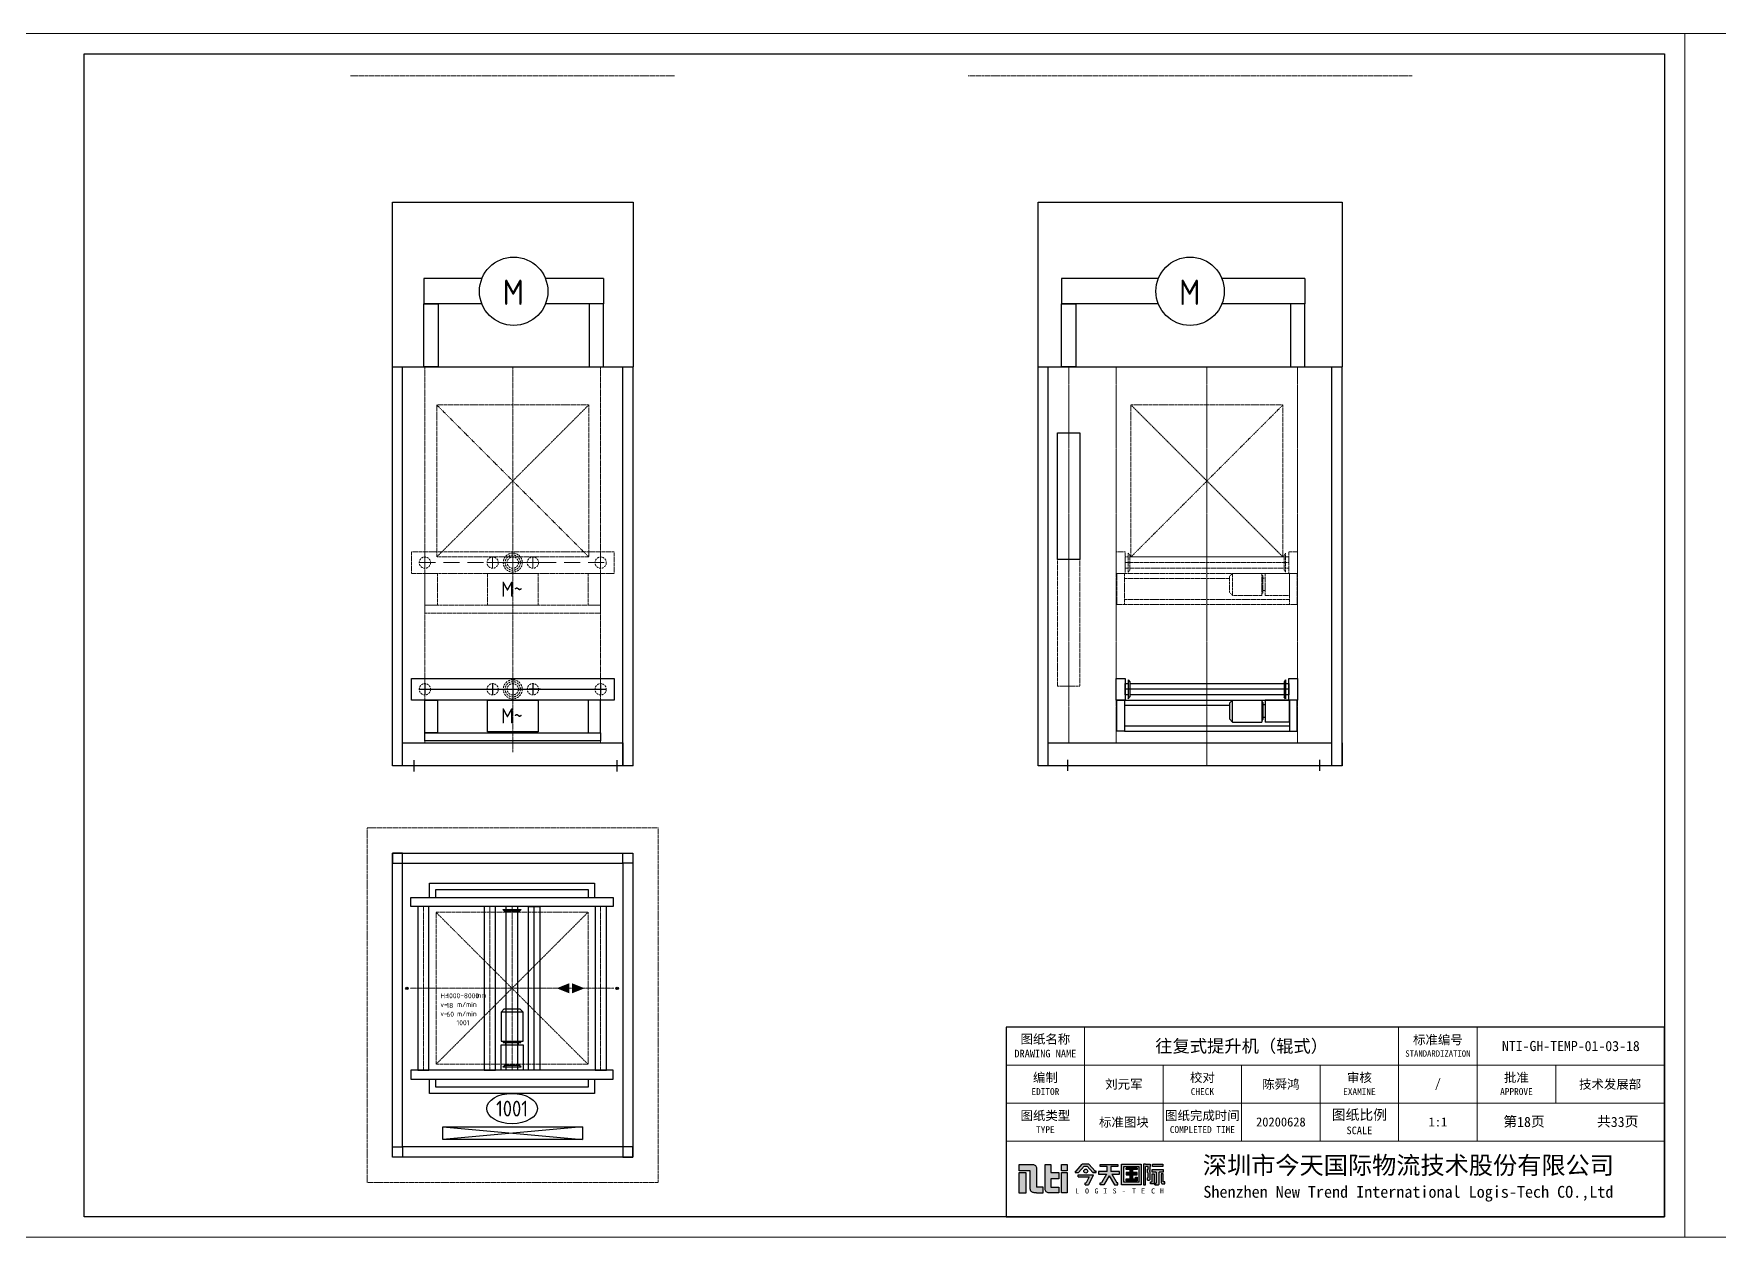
# Model space of a CAD drawing. Header units: millimetres. Extents: x 13310 to 204601, y -25828 to 2684.
# Drawn here: x 60521 to 73825, y -16324 to -6820 of the extents above; entities that cross this region are included whole.
import ezdxf
from ezdxf.enums import TextEntityAlignment as Align

# ---------------------------------------------------------------- set-up
doc = ezdxf.new("R2010")
doc.units = ezdxf.units.MM
for name, pattern in [('CENTER', [2, 1.25, -0.25, 0.25, -0.25]), ('CENTERX2', [20.32, 12.7, -2.54, 2.54, -2.54]), ('DASHED', [0.75, 0.5, -0.25]), ('DASHED2', [9.525, 6.35, -3.175])]:
    doc.linetypes.add(name, pattern=pattern)
for name, color, linetype, lineweight in [('NTI-中心线层', 1, 'CENTER', 5), ('NTI-标注层', 3, 'Continuous', 9), ('NTI-细实线', 7, 'Continuous', 9), ('NTI-虚线层', 5, 'DASHED2', 9)]:
    doc.layers.add(name, color=color, linetype=linetype, lineweight=lineweight)
for name, color, linetype in [('NTI-功率', 6, 'Continuous'), ('NTI-电气控制', 1, 'Continuous'), ('NTI-粗实线', 7, 'Continuous'), ('NTI-编号层', 6, 'Continuous')]:
    doc.layers.add(name, color=color, linetype=linetype)
doc.layers.add('NTI-输送设备', color=7, linetype='Continuous', plot=False)
doc.styles.get("Standard").update_dxf_attribs({"font": 'gbenor.shx'})
doc.styles.add('标题栏', font='')
doc.styles.get('标题栏').set_extended_font_data('SimSun')

# ---------------------------------------------------------------- blocks, each defined once
blk = doc.blocks.new('*U190')
blk.add_lwpolyline([(-1181, 2630), (-1004, 2630), (-1004, 1630), (-1181, 1630)], close=True)
at = {"layer": 'NTI-中心线层', "linetype": 'CENTERX2', "lineweight": 0}
for p, q in [((-1092, 3150), (-1092, 183)), ((-717, 3150), (-717, 183)), ((0, 3150), (0, 0)), ((716, 3150), (716, 183))]:
    blk.add_line(p, q, dxfattribs=at)
at = {"layer": 'NTI-虚线层'}
for p, q in [((-1886, 5450), (1620, 5450)), ((-717, 1520), (-717, 1690)), ((-717, 1690), (-646, 1690)), ((-646, 1690), (-646, 1520)), ((-646, 1561), (-646, 1650)), ((-646, 1650), (-621, 1650)), ((647, 1605), (-646, 1605)), ((-621, 1680), (-621, 1530)), ((-621, 1680), (-610, 1665)), ((-610, 1665), (-610, 1545)), ((-610, 1650), (610, 1650)), ((621, 1680), (610, 1665)), ((610, 1665), (610, 1545)), ((621, 1680), (621, 1530)), ((621, 1650), (646, 1650)), ((646, 1520), (646, 1690)), ((646, 1690), (716, 1690)), ((646, 1650), (646, 1561)), ((716, 1690), (716, 1520)), ((-646, 1520), (-717, 1520)), ((-712, 1520), (-652, 1520)), ((-712, 1275), (-712, 1520)), ((-652, 1520), (-652, 1275)), ((-652, 1520), (652, 1520)), ((-652, 1480), (177, 1480)), ((-621, 1561), (-646, 1561)), ((-621, 1530), (-610, 1545)), ((610, 1561), (-610, 1561)), ((202, 1520), (177, 1495)), ((177, 1495), (177, 1372)), ((202, 1346), (202, 1520)), ((202, 1520), (433, 1520)), ((433, 1520), (433, 1346)), ((439, 1504), (433, 1504)), ((442, 1500), (442, 1367)), ((460, 1481), (446, 1481)), ((460, 1520), (460, 1346)), ((652, 1520), (460, 1520)), ((621, 1530), (610, 1545)), ((646, 1561), (621, 1561)), ((716, 1520), (646, 1520)), ((652, 1346), (652, 1520)), ((712, 1520), (652, 1520)), ((652, 1520), (652, 1275)), ((712, 1275), (712, 1520)), ((177, 1372), (202, 1346)), ((202, 1346), (433, 1346)), ((433, 1363), (439, 1363)), ((446, 1385), (460, 1385)), ((652, 1346), (460, 1346)), ((-652, 1275), (-712, 1275)), ((-652, 1315), (652, 1315)), ((-652, 1275), (652, 1275)), ((652, 1275), (712, 1275))]:
    blk.add_line(p, q, dxfattribs=at)
at = {"layer": 'NTI-虚线层', "color": 3}
for p, q in [((-600, 2850), (600, 1650)), ((-600, 1650), (600, 2850))]:
    blk.add_line(p, q, dxfattribs=at)
blk.add_lwpolyline([(-600, 2850), (600, 2850), (600, 1650), (-600, 1650)], close=True, dxfattribs=at)
at = {"layer": 'NTI-虚线层'}
blk.add_lwpolyline([(-1181, 1630), (-1004, 1630), (-1004, 630), (-1181, 630)], close=True, dxfattribs=at)
for centre, start, end in [((439, 1500), 0, 90), ((446, 1485), 180, 270), ((439, 1367), 270, 0), ((446, 1382), 90, 180)]:
    blk.add_arc(centre, 3.6, start, end, dxfattribs=at)
at = {"layer": 'NTI-输送设备'}
for p, q in [((-1333, 3150), (-1333, 4450)), ((-1333, 4450), (1067, 4450)), ((1067, 4450), (1067, 3150)), ((-383, 3848), (-1149, 3848)), ((-1149, 3848), (-1149, 3648)), ((773, 3848), (117, 3848)), ((773, 3848), (773, 3648)), ((-383, 3648), (-1149, 3648)), ((773, 3648), (117, 3648)), ((-1333, 0), (-1333, 3150)), ((-1333, 3150), (-1253, 3150)), ((-1253, 0), (-1253, 3150)), ((-1253, 3150), (987, 3150)), ((987, 0), (987, 3150)), ((987, 3150), (1067, 3150)), ((1067, 0), (1067, 3150)), ((-717, 520), (-717, 690)), ((-717, 690), (-646, 690)), ((-646, 690), (-646, 520)), ((-621, 680), (-621, 530)), ((-621, 680), (-610, 665)), ((-610, 665), (-610, 545)), ((621, 680), (610, 665)), ((610, 665), (610, 545)), ((621, 680), (621, 530)), ((646, 520), (646, 690)), ((646, 690), (716, 690)), ((716, 690), (716, 520)), ((-646, 561), (-646, 650)), ((-646, 650), (-621, 650)), ((-621, 561), (-646, 561)), ((-621, 530), (-610, 545)), ((-610, 650), (610, 650)), ((610, 561), (-610, 561)), ((621, 530), (610, 545)), ((621, 650), (646, 650)), ((646, 561), (621, 561)), ((646, 650), (646, 561)), ((-646, 520), (-717, 520)), ((-712, 520), (-652, 520)), ((-712, 275), (-712, 520)), ((-652, 520), (-652, 275)), ((-652, 520), (652, 520)), ((-652, 480), (177, 480)), ((716, 520), (646, 520)), ((712, 520), (652, 520)), ((652, 520), (652, 275)), ((712, 275), (712, 520)), ((-652, 275), (-712, 275)), ((-652, 315), (652, 315)), ((-652, 275), (652, 275)), ((652, 275), (712, 275)), ((-1333, 0), (-1333, 183)), ((-1253, 183), (987, 183)), ((1067, 183), (1067, 0)), ((1067, 0), (-1333, 0))]:
    blk.add_line(p, q, dxfattribs=at)
at = {"layer": 'NTI-输送设备', "color": 1}
for p, q in [((647, 605), (-646, 605)), ((-1100, 48), (-1100, -40)), ((-1100, 48), (-1100, -40)), ((889, 48), (889, -40)), ((889, 48), (889, -40))]:
    blk.add_line(p, q, dxfattribs=at)
at = {"layer": 'NTI-输送设备', "color": 2}
for p, q in [((202, 520), (177, 495)), ((177, 495), (177, 372)), ((202, 346), (202, 520)), ((202, 520), (433, 520)), ((433, 520), (433, 346)), ((439, 504), (433, 504)), ((442, 500), (442, 367)), ((460, 481), (446, 481)), ((460, 520), (460, 346)), ((652, 520), (460, 520)), ((652, 346), (652, 520)), ((177, 372), (202, 346)), ((202, 346), (433, 346)), ((433, 363), (439, 363)), ((446, 385), (460, 385)), ((652, 346), (460, 346))]:
    blk.add_line(p, q, dxfattribs=at)
at = {"layer": 'NTI-输送设备'}
for points in [[(-1149, 3648), (-1036, 3648), (-1036, 3150), (-1149, 3150)], [(773, 3648), (660, 3648), (660, 3150), (773, 3150)]]:
    blk.add_lwpolyline(points, close=True, dxfattribs=at)
blk.add_circle((-133, 3748), 270, dxfattribs=at)
at = {"layer": 'NTI-输送设备', "color": 2}
for centre, start, end in [((439, 500), 0, 90), ((446, 485), 180, 270), ((439, 367), 270, 0), ((446, 382), 90, 180)]:
    blk.add_arc(centre, 3.6, start, end, dxfattribs=at)
at = {"layer": 'NTI-输送设备', "insert": (-215, 3840), "char_height": 200, "attachment_point": 1}
blk.add_mtext_dynamic_manual_height_columns('\\pxqc;M', width=158.1, gutter_width=12.5, heights=[0], dxfattribs=at)
blk = doc.blocks.new('图块标准图框标题栏')
h = blk.add_hatch(color=1)
h.dxf.hatch_style = 1
h.paths.add_polyline_path([(-126.08, 8.76), (-127.42, 8.76), (-127.42, 4.73), (-126.08, 4.73)])
h.paths.add_polyline_path([(-124, 9.62, 0.414214), (-124.75, 10.37), (-125.22, 10.37), (-127.41, 10.37), (-127.41, 9.11), (-125.22, 9.11), (-125.22, 5.54, 0.414214), (-124.47, 4.79), (-124, 4.79), (-122.69, 4.79), (-122.69, 5.9), (-124, 5.9)])
h.paths.add_polyline_path([(-121.17, 8.75), (-121.17, 10.37), (-122.3, 10.37), (-122.3, 5.5, 0.414214), (-121.55, 4.75), (-121.17, 4.75), (-119.6, 4.75), (-119.6, 5.89), (-121.17, 5.89), (-121.17, 7.51), (-119.6, 7.51), (-119.6, 8.75)])
h.paths.add_polyline_path([(-117.97, 8.75), (-119.09, 8.75), (-119.09, 4.75), (-117.97, 4.75)])
h.paths.add_polyline_path([(-117.97, 10.37), (-119.09, 10.37), (-119.09, 9.13), (-117.97, 9.13)])
h = blk.add_hatch(color=256)
h.dxf.hatch_style = 1
h.paths.add_polyline_path([(-113.64, 10.45), (-114.96, 10.45), (-116.14, 9.05), (-116.4, 9.05), (-116.4, 8.75), (-115.7, 8.75), (-114.6, 10.05), (-114, 10.05), (-112.9, 8.75), (-112.2, 8.75), (-112.2, 9.05), (-112.45, 9.05)])
h.paths.add_polyline_path([(-113.88, 9.05, 1), (-114.66, 9.05, 1)])
h.paths.add_polyline_path([(-112.8, 8.25), (-112.8, 8.35), (-115.8, 8.35), (-115.8, 7.95), (-113.6, 7.95), (-114.2, 6.75), (-114.4, 6.75), (-114.4, 6.35), (-113.75, 6.35)])
h.paths.add_polyline_path([(-107.63, 8.95), (-109.33, 8.95), (-109.33, 9.95), (-107.93, 9.95), (-107.93, 10.35), (-111.43, 10.35), (-111.43, 9.95), (-110.03, 9.95), (-110.03, 8.95), (-111.73, 8.95), (-111.73, 8.45), (-110.19, 8.45), (-111.19, 6.75), (-111.43, 6.75), (-111.43, 6.35), (-110.73, 6.35), (-109.68, 8.14), (-108.63, 6.35), (-107.93, 6.35), (-107.93, 6.75), (-108.16, 6.75), (-109.16, 8.45), (-107.63, 8.45)])
h.paths.add_polyline_path([(-103.33, 10.45), (-107.23, 10.45), (-107.23, 6.35), (-103.33, 6.35)])
h.paths.add_polyline_path([(-106.73, 9.95), (-103.83, 9.95), (-103.83, 6.85), (-106.73, 6.85)], flags=16)
h.paths.add_polyline_path([(-106.33, 8.75), (-105.53, 8.75), (-105.53, 9.35), (-106.33, 9.35), (-106.33, 9.65), (-104.13, 9.65), (-104.13, 9.35), (-105.03, 9.35), (-105.03, 8.75), (-104.13, 8.75), (-104.13, 8.35), (-105.03, 8.35), (-105.03, 7.55), (-104.43, 7.55), (-104.43, 7.85), (-104.13, 7.85), (-104.13, 7.55), (-104.13, 7.15), (-106.33, 7.15), (-106.33, 7.55), (-105.53, 7.55), (-105.53, 8.35), (-106.33, 8.35)], flags=0)
h.paths.add_polyline_path([(-101.57, 8.95), (-101.67, 9.05), (-101.67, 9.15), (-101.57, 9.25), (-101.57, 9.95), (-101.57, 10.45), (-102.47, 10.45), (-102.87, 10.45), (-102.87, 6.35), (-102.47, 6.35), (-102.47, 9.95), (-101.97, 9.95), (-101.97, 9.45), (-102.07, 9.45), (-102.07, 8.75), (-101.97, 8.65), (-101.97, 7.85), (-102.07, 7.75), (-102.07, 7.25), (-101.97, 7.25), (-101.82, 7.25, 0.414214), (-101.57, 7.5)])
h.paths.add_polyline_path([(-98.97, 9.35), (-101.17, 9.35), (-101.17, 8.85), (-100.37, 8.85), (-100.37, 6.65), (-100.67, 6.65), (-100.67, 6.35), (-100.37, 6.35), (-100.07, 6.35), (-100.02, 6.35, 0.414214), (-99.77, 6.6), (-99.77, 8.85), (-98.97, 8.85)])
h.paths.add_polyline_path([(-99.07, 10.45), (-101.07, 10.45), (-101.07, 9.95), (-99.07, 9.95)])
h.paths.add_polyline_path([(-100.77, 8.55), (-101.17, 8.55), (-101.17, 6.95), (-101.47, 6.95), (-101.47, 6.55), (-101.17, 6.55), (-101.02, 6.55, 0.414214), (-100.77, 6.8)])
h.paths.add_polyline_path([(-98.97, 8.55), (-99.37, 8.55), (-99.37, 6.8, 0.414214), (-99.12, 6.55), (-98.97, 6.55), (-98.67, 6.55), (-98.67, 6.95), (-98.97, 6.95)])
h = blk.add_hatch(color=256)
h.dxf.hatch_style = 1
h.paths.add_polyline_path([(-105.03, 8.75), (-105.03, 9.35), (-104.13, 9.35), (-104.13, 9.65), (-106.33, 9.65), (-106.33, 9.35), (-105.53, 9.35), (-105.53, 8.75), (-106.33, 8.75), (-106.33, 8.35), (-105.53, 8.35), (-105.53, 7.55), (-106.33, 7.55), (-106.33, 7.15), (-104.13, 7.15), (-104.13, 7.55), (-104.13, 7.85), (-104.43, 7.85), (-104.43, 7.55), (-105.03, 7.55), (-105.03, 8.35), (-104.13, 8.35), (-104.13, 8.75)])
for p, q in [((-116.14, 9.05), (-114.96, 10.45)), ((-115.7, 8.75), (-114.6, 10.05)), ((-113.64, 10.45), (-114.96, 10.45)), ((-114.6, 10.05), (-114, 10.05)), ((-114.6, 10.05), (-114, 10.05)), ((-114, 10.05), (-112.9, 8.75)), ((-112.9, 8.75), (-114, 10.05)), ((-112.45, 9.05), (-113.64, 10.45)), ((-116.4, 9.05), (-116.4, 8.75)), ((-116.4, 9.05), (-116.14, 9.05)), ((-116.4, 8.75), (-115.7, 8.75)), ((-115.8, 7.95), (-113.6, 7.95)), ((-114.4, 6.35), (-114.4, 6.75)), ((-114.4, 6.75), (-114.2, 6.75)), ((-113.6, 7.95), (-114.2, 6.75)), ((-112.8, 8.25), (-113.75, 6.35)), ((-112.9, 8.75), (-112.2, 8.75)), ((-112.2, 8.75), (-112.9, 8.75)), ((-112.2, 9.05), (-112.45, 9.05)), ((-112.2, 8.75), (-112.2, 9.05)), ((-111.43, 6.75), (-111.19, 6.75)), ((-111.43, 6.35), (-111.43, 6.75)), ((-110.19, 8.45), (-111.19, 6.75)), ((-109.68, 8.14), (-110.73, 6.35)), ((-109.68, 8.14), (-108.63, 6.35)), ((-109.16, 8.45), (-108.16, 6.75)), ((-107.93, 6.75), (-108.16, 6.75)), ((-107.93, 6.35), (-107.93, 6.75)), ((-102.07, 7.25), (-101.97, 7.25)), ((-101.57, 9.25), (-101.67, 9.15)), ((-101.67, 9.15), (-101.67, 9.05)), ((-101.57, 8.95), (-101.67, 9.05)), ((-110.73, 6.35), (-111.43, 6.35)), ((-108.63, 6.35), (-107.93, 6.35))]:
    blk.add_line(p, q)
at = {"color": 7, "linetype": 'Continuous'}
for p, q in [((-115.8, 7.95), (-115.8, 8.35)), ((-115.8, 8.35), (-112.8, 8.35)), ((-112.8, 8.35), (-112.8, 8.25)), ((-99.77, 6.6), (-99.77, 8.65))]:
    blk.add_line(p, q, dxfattribs=at)
at = {"color": 1}
for points in [[(-125.22, 9.11), (-127.41, 9.11), (-127.41, 10.37), (-125.22, 10.37)], [(-121.17, 8.75), (-119.6, 8.75), (-119.6, 7.51), (-121.17, 7.51)], [(-121.17, 7.51), (-121.17, 5.89)], [(-124, 4.79), (-122.69, 4.79), (-122.69, 5.9), (-124, 5.9)], [(-121.17, 5.89), (-119.6, 5.89), (-119.6, 4.75), (-121.17, 4.75)]]:
    blk.add_lwpolyline(points, dxfattribs=at)
for points in [[(-125.22, 10.37), (-124.75, 10.37, -0.414214), (-124, 9.62), (-124, 5.9)], [(-121.17, 4.75), (-121.55, 4.75, -0.414214), (-122.3, 5.5), (-122.3, 10.37), (-121.17, 10.37), (-121.17, 8.75)], [(-124, 4.79), (-124.47, 4.79, -0.414214), (-125.22, 5.54), (-125.22, 9.11)]]:
    blk.add_lwpolyline(points, format="xyb", dxfattribs=at)
for points in [[(-119.09, 10.37), (-117.97, 10.37), (-117.97, 9.13), (-119.09, 9.13)], [(-127.42, 8.76), (-126.08, 8.76), (-126.08, 4.73), (-127.42, 4.73)], [(-119.09, 8.75), (-117.97, 8.75), (-117.97, 4.75), (-119.09, 4.75)]]:
    blk.add_lwpolyline(points, close=True, dxfattribs=at)
for points in [[(-110.03, 9.95), (-111.43, 9.95), (-111.43, 10.35), (-107.93, 10.35), (-107.93, 9.95), (-109.33, 9.95)], [(-102.47, 10.45), (-102.87, 10.45), (-102.87, 6.35), (-102.47, 6.35), (-102.47, 9.95)], [(-102.47, 10.45), (-101.57, 10.45), (-101.57, 9.95)], [(-110.03, 8.95), (-111.73, 8.95), (-111.73, 8.45), (-110.19, 8.45)], [(-110.03, 8.95), (-110.03, 9.95)], [(-109.33, 9.95), (-109.33, 8.95)], [(-109.16, 8.45), (-107.63, 8.45), (-107.63, 8.95), (-109.33, 8.95)], [(-105.53, 9.35), (-106.33, 9.35), (-106.33, 9.65), (-104.13, 9.65), (-104.13, 9.35), (-105.03, 9.35)], [(-105.53, 8.75), (-106.33, 8.75), (-106.33, 8.35), (-105.53, 8.35)], [(-104.13, 7.55), (-104.13, 7.15), (-106.33, 7.15), (-106.33, 7.55), (-105.53, 7.55)], [(-105.53, 8.75), (-105.53, 9.35)], [(-105.53, 7.55), (-105.53, 8.35)], [(-105.03, 9.35), (-105.03, 8.75)], [(-105.03, 8.35), (-104.13, 8.35), (-104.13, 8.75), (-105.03, 8.75)], [(-105.03, 8.35), (-105.03, 7.55)], [(-105.03, 7.55), (-104.43, 7.55)], [(-104.43, 7.55), (-104.43, 7.85), (-104.13, 7.85), (-104.13, 7.55)], [(-101.97, 9.95), (-102.47, 9.95)], [(-101.57, 9.25), (-101.57, 9.95)], [(-101.17, 6.55), (-101.47, 6.55), (-101.47, 6.95), (-101.17, 6.95)], [(-100.37, 8.85), (-101.17, 8.85), (-101.17, 9.35), (-98.97, 9.35), (-98.97, 8.85), (-99.77, 8.85)], [(-100.37, 6.35), (-100.67, 6.35), (-100.67, 6.65), (-100.37, 6.65)], [(-100.37, 8.85), (-100.37, 6.65)], [(-98.97, 6.55), (-98.67, 6.55), (-98.67, 6.95), (-98.97, 6.95)]]:
    blk.add_lwpolyline(points)
for points in [[(-107.23, 10.45), (-103.33, 10.45), (-103.33, 6.35), (-107.23, 6.35)], [(-101.07, 10.45), (-99.07, 10.45), (-99.07, 9.95), (-101.07, 9.95)], [(-106.73, 9.95), (-103.83, 9.95), (-103.83, 6.85), (-106.73, 6.85)]]:
    blk.add_lwpolyline(points, close=True)
at = {"color": 7, "linetype": 'Continuous'}
for points in [[(-104.13, 9.55), (-104.13, 9.65), (-106.33, 9.65)], [(-102.07, 7.25), (-102.07, 7.75), (-101.97, 7.85), (-101.97, 8.65), (-102.07, 8.75), (-102.07, 9.45), (-101.97, 9.45), (-101.97, 9.95)], [(-114.4, 6.35), (-113.75, 6.35)], [(-100.67, 6.35), (-100.67, 6.55)], [(-100.67, 6.35), (-100.07, 6.35)], [(-100.02, 6.35), (-100.07, 6.35)]]:
    blk.add_lwpolyline(points, dxfattribs=at)
for points in [[(-101.97, 7.25), (-101.82, 7.25, 0.414214), (-101.57, 7.5), (-101.57, 8.95)], [(-101.17, 6.95), (-101.17, 8.55), (-100.77, 8.55), (-100.77, 6.8, -0.414214), (-101.02, 6.55), (-101.17, 6.55)], [(-100.37, 6.35), (-100.02, 6.35, 0.414214), (-99.77, 6.6), (-99.77, 8.85)], [(-98.97, 6.95), (-98.97, 8.55), (-99.37, 8.55), (-99.37, 6.8, 0.414214), (-99.12, 6.55), (-98.97, 6.55)]]:
    blk.add_lwpolyline(points, format="xyb")
blk.add_circle((-114.27, 9.05), 0.388, dxfattribs=at)
at = {"layer": 'NTI-粗实线'}
blk.add_lwpolyline([(-130, 0), (0, 0), (0, 37.5), (-130, 37.5)], close=True, dxfattribs=at)
at = {"layer": 'NTI-细实线'}
for p, q in [((-114.5, 37.5), (-114.5, 15)), ((-52.5, 22.5), (-52.5, 37.5)), ((-37, 22.5), (-37, 37.5)), ((0, 30), (-130, 30)), ((-99, 30), (-99, 15)), ((-83.5, 30), (-83.5, 15)), ((-68, 30), (-68, 15)), ((-21.5, 30), (-21.5, 22.5)), ((0, 22.5), (-130, 22.5)), ((-52.5, 22.5), (-52.5, 15)), ((-37, 22.5), (-37, 15)), ((0, 15), (-130, 15))]:
    blk.add_line(p, q, dxfattribs=at)
at = {"style": '标题栏'}
blk.add_attdef('图纸名称', text='', height=2.5, dxfattribs=at).set_placement((-83.5, 33.75), align=Align.MIDDLE_CENTER)
for tag, height, p in [('标准编号', 2, (-18.5, 33.75)), ('编制人员', 1.8, (-106.75, 26.25)), ('校对人员', 1.8, (-75.75, 26.25)), ('审核人员', 1.8, (-44.75, 26.25)), ('批准', 1.8, (-10.75, 26.25)), ('图纸类型', 1.8, (-106.75, 18.75)), ('图纸完成时间', 1.8, (-75.75, 18.75)), ('图纸比例', 1.8, (-44.75, 18.75)), ('N', 2, (-27.75, 18.75)), ('N', 2, (-9.25, 18.75))]:
    blk.add_attdef(tag, text='', height=height, dxfattribs=at).set_placement(p, align=Align.MIDDLE)
at = {"layer": 'NTI-细实线', "color": 7, "style": '标题栏'}
for s, p in [('L', (-116.36, 4.64)), ('O', (-114.42, 4.64)), ('G', (-112.54, 4.64)), ('I', (-110.82, 4.64)), ('S', (-108.97, 4.64)), ('-', (-107.13, 4.64)), ('T', (-105.13, 4.64)), ('E', (-103.36, 4.64)), ('C', (-101.38, 4.64)), ('H', (-99.62, 4.64))]:
    blk.add_text(s, height=1, dxfattribs=at).set_placement(p)
at = {"layer": 'NTI-细实线', "attachment_point": 5, "style": '标题栏'}
for s, insert, char_height, width in [('图纸名称\\P{\\H0.83333x;DRAWING NAME}', (-122.25, 33.75), 1.8, 15.1979), ('标准编号\\P{\\H0.7x;STANDARDIZATION}', (-44.75, 33.75), 1.8, 15.1979), ('编制\\P{\\H0.75x;EDITOR}', (-122.25, 26.25), 1.8, 14.4665), ('校对\\P{\\H0.75x;CHECK}', (-91.25, 26.25), 1.8, 14.4665), ('审核\\P{\\H0.75x;EXAMINE}', (-60.25, 26.25), 1.8, 14.4665), ('批准\\P{\\H0.75x;APPROVE}', (-29.25, 26.25), 1.8, 14.4665), ('图纸类型\\P{\\H0.75x;TYPE}', (-122.25, 18.75), 1.8, 14.4665), ('图纸完成时间\\P{\\H0.75x;COMPLETED TIME}', (-91.25, 18.75), 1.8, 17.2878), ('图纸比例\\P{\\H0.75x;SCALE}', (-60.25, 18.75), 2, 14.4665), ('第  页', (-27.75, 18.75), 2, 24.25), ('共  页', (-9.25, 18.75), 2, 24.25), ('深圳市今天国际物流技术股份有限公司\\P{\\H0.66667x;Shenzhen New Trend International Logis-Tech CO.,Ltd}', (-50.58, 7.5), 3.5, 116.0664)]:
    blk.add_mtext(s, dxfattribs=dict(at, insert=insert, char_height=char_height, width=width))
blk = doc.blocks.new('NTI-物流方向示意')
at = {"layer": 'NTI-标注层'}
blk.add_lwpolyline([(0, 0, 0, 80, 0), (-100, 0, 50, 50, 0)], format="xyseb", dxfattribs=at)
blk = doc.blocks.new('电机')
at = {"layer": 'NTI-输送设备', "color": 2}
blk.add_lwpolyline([(87, -200.5), (87, 0), (-87, 0), (-87, -200.5)], close=True, dxfattribs=at)
blk.add_lwpolyline([(-87, -459.1), (-61.8, -484.3), (61.8, -484.3), (87, -459.1), (-87, -459.1), (-87, -228.34), (87, -228.34), (87, -459.1)], dxfattribs=at)
for points in [[(-70.2, -228.34), (-70.2, -222.34, -0.41421356), (-66.6, -218.74), (66.6, -218.74, -0.41421356), (70.2, -222.34), (70.2, -228.34)], [(-48, -200.74), (-48, -215.14, -0.41421356), (-51.6, -218.74)], [(51.6, -218.74, -0.41421356), (48, -215.14), (48, -200.74)]]:
    blk.add_lwpolyline(points, format="xyb", dxfattribs=at)
blk = doc.blocks.new('*U371')
for p, q in [((-72, 621), (-59, 610)), ((72, 621), (59, 610)), ((-72, -621), (-59, -610)), ((72, -621), (59, -610))]:
    blk.add_line(p, q)
for points in [[(-72, 621), (72, 621)], [(59, 610), (-59, 610)], [(-72, -621), (72, -621)], [(59, -610), (-59, -610)]]:
    blk.add_lwpolyline(points)
at = {"layer": 'NTI-中心线层', "color": 1}
for p, q in [((-700, -647), (-700, 646)), ((-175, -647), (-175, 646)), ((0, -647), (0, 646)), ((700, -647), (700, 646)), ((-805, 0), (805, 0))]:
    blk.add_line(p, q, dxfattribs=at)
at = {"layer": 'NTI-编号层'}
blk.add_ellipse((0, -950), major_axis=(200, 0), ratio=0.6, dxfattribs=at)
at = {"layer": 'NTI-虚线层', "color": 3}
for p, q in [((-600, 600), (600, -600)), ((600, 600), (-600, -600))]:
    blk.add_line(p, q, dxfattribs=at)
at = {"layer": 'NTI-虚线层'}
blk.add_lwpolyline([(-1145, 1267), (1155, 1267), (1155, -1533), (-1145, -1533)], close=True, dxfattribs=at)
at = {"layer": 'NTI-虚线层', "color": 3}
blk.add_lwpolyline([(-600, 600), (600, 600), (600, -600), (-600, -600)], close=True, dxfattribs=at)
at = {"layer": 'NTI-输送设备'}
for p, q in [((-800, 646), (-800, 716)), ((-800, 716), (800, 716)), ((800, 716), (800, 646)), ((800, 646), (-800, 646)), ((800, -647), (-800, -647)), ((-800, -647), (-800, -717)), ((800, -717), (800, -647)), ((-800, -717), (800, -717)), ((-547, -1093, 63012), (556, -1193, 63012)), ((556, -1093, 63012), (-547, -1193, 63012))]:
    blk.add_line(p, q, dxfattribs=at)
at = {"layer": 'NTI-输送设备', "color": 1}
blk.add_line((175, -647), (175, 646), dxfattribs=at)
at = {"layer": 'NTI-输送设备', "color": 5}
for p, q in [((-837, 7), (-823, -7)), ((-837, -7), (-823, 7)), ((823, -7), (837, 7)), ((823, 7), (837, -7))]:
    blk.add_line(p, q, dxfattribs=at)
at = {"layer": 'NTI-输送设备'}
for points in [[(-945, 1067), (955, 1067), (955, -1333), (-945, -1333)], [(-865, 1067), (-945, 1067), (-945, 987), (-865, 987)], [(875, 1067), (955, 1067), (955, 987), (875, 987)], [(-865, 987), (875, 987), (875, -1253), (-865, -1253)], [(-745, 646), (-745, -647), (-656, -647), (-656, 646)], [(-219, 646), (-219, -647), (-130, -647), (-130, 646)], [(219, 646), (219, -647), (130, -647), (130, 646)], [(656, 646), (656, -647), (745, -647), (745, 646)], [(-865, -1333), (-945, -1333), (-945, -1253), (-865, -1253)], [(875, -1333), (955, -1333), (955, -1253), (875, -1253)]]:
    blk.add_lwpolyline(points, close=True, dxfattribs=at)
for points in [[(-653, 716), (-653, 830), (652, 830), (652, 716)], [(-603, 716), (-603, 780), (602, 780), (602, 716)], [(-45, -647), (-45, 646)], [(44, 646), (44, -647)], [(652, -717), (652, -830), (-653, -830), (-653, -717)], [(602, -717), (602, -780), (-603, -780), (-603, -717)]]:
    blk.add_lwpolyline(points, dxfattribs=at)
at = {"layer": 'NTI-输送设备', "elevation": 63012}
blk.add_lwpolyline([(-547, -1093), (556, -1093), (556, -1193), (-547, -1193)], close=True, dxfattribs=at)
at = {"layer": 'NTI-输送设备', "color": 5}
for centre in [(-830, 0), (830, 0)]:
    blk.add_circle(centre, 10, dxfattribs=at)
at = {"xscale": -1}
blk.add_blockref('NTI-物流方向示意', (353, 0), dxfattribs=at)
blk.add_blockref('NTI-物流方向示意', (573, 0))
at = {"layer": 'NTI-输送设备', "xscale": -1, "rotation": 180}
blk.add_blockref('电机', (0, -647), dxfattribs=at)
at = {"layer": 'NTI-功率'}
blk.add_attdef('005电机功率(KW)', (-438, -292), '', height=40, dxfattribs=at)
at = {"layer": 'NTI-标注层', "char_height": 40, "attachment_point": 1}
for s, width, insert in [('v=', 157.01, (-566, -109)), ('H=', 157.01, (-566, -40)), ('m/min', 108.55, (-434, -108)), ('mm', 157.01, (-282, -36)), ('v=', 157.01, (-566, -179)), ('m/min', 108.55, (-434, -181))]:
    blk.add_mtext_dynamic_manual_height_columns(s, width=width, gutter_width=200, heights=[0], dxfattribs=dict(at, insert=insert))
at = {"layer": 'NTI-标注层'}
for tag, p in [('003输送高度(mm)', (-518, -79)), ('004输送速度(m/min)', (-518, -156)), ('升降速度(m/min)', (-518, -225))]:
    blk.add_attdef(tag, p, '', height=40, dxfattribs=at)
for tag, p, flags in [('011备注', (-438, -433), 1), ('005额定载荷(kg)', (-443, -525), 1), ('012设计单位', (-441, -493), 3)]:
    blk.add_attdef(tag, p, '', height=40, dxfattribs=dict(at, flags=flags))
at = {"layer": 'NTI-电气控制', "flags": 3}
blk.add_attdef('007控制方式', (-565, -291), '', height=50, dxfattribs=at)
at = {"layer": 'NTI-编号层'}
blk.add_attdef('000设备编号', text='', height=125, dxfattribs=at).set_placement((0, -950), align=Align.MIDDLE)
blk = doc.blocks.new('*U292')
at = {"layer": 'NTI-中心线层'}
for p, q in [((-694, 3150), (-694, 183)), ((694, 3150), (694, 183))]:
    blk.add_line(p, q, dxfattribs=at)
at = {"layer": 'NTI-中心线层', "color": 1}
blk.add_line((0, 3150), (0, 109), dxfattribs=at)
at = {"layer": 'NTI-虚线层'}
blk.add_line((-1281, 5450), (1281, 5450), dxfattribs=at)
at = {"layer": 'NTI-虚线层', "color": 3}
for p, q in [((-600, 2850), (600, 1650)), ((600, 2850), (-600, 1650))]:
    blk.add_line(p, q, dxfattribs=at)
at = {"layer": 'NTI-虚线层', "linetype": 'DASHED', "lineweight": 9, "ltscale": 30}
blk.add_line((-738, 1605), (-738, 1607), dxfattribs=at)
at = {"layer": 'NTI-虚线层', "color": 1, "ltscale": 20}
for p, q in [((-738, 1605), (738, 1605)), ((-694, 1650), (-694, 1561)), ((-203, 1605), (-114, 1605)), ((-159, 1650), (-159, 1561)), ((-75, 1605), (75, 1605)), ((0, 1680), (0, 1530)), ((219, 1605), (130, 1605)), ((159, 1650), (159, 1561)), ((694, 1650), (694, 1561))]:
    blk.add_line(p, q, dxfattribs=at)
at = {"layer": 'NTI-虚线层', "color": 3}
blk.add_lwpolyline([(-600, 2850), (600, 2850), (600, 1650), (-600, 1650)], close=True, dxfattribs=at)
at = {"layer": 'NTI-虚线层'}
for points in [[(-800, 1690), (800, 1690), (800, 1520), (-800, 1520)], [(-694, 1520), (-594, 1520), (-594, 1270), (-694, 1270)], [(-200, 1520), (200, 1520), (200, 1270), (-200, 1270)], [(694, 1520), (594, 1520), (594, 1270), (694, 1270)], [(-694, 1270), (694, 1270), (694, 1207), (-694, 1207)]]:
    blk.add_lwpolyline(points, close=True, dxfattribs=at)
at = {"layer": 'NTI-虚线层', "linetype": 'DASHED', "lineweight": 9, "ltscale": 30}
for centre, radius in [((-694, 1605), 44.5), ((-159, 1605), 44.5), ((0, 1605), 75), ((0, 1605), 60), ((0, 1605), 44.5), ((159, 1605), 44.5), ((694, 1605), 44.5)]:
    blk.add_circle(centre, radius, dxfattribs=at)
at = {"layer": 'NTI-输送设备'}
for p, q in [((-950, 3150), (-950, 4450)), ((-950, 4450), (950, 4450)), ((950, 4450), (950, 3150)), ((-243, 3848), (-703, 3848)), ((-703, 3848), (-703, 3648)), ((717, 3848), (257, 3848)), ((717, 3848), (717, 3648)), ((-243, 3648), (-703, 3648)), ((717, 3648), (257, 3648)), ((-950, 0), (-950, 3150)), ((-950, 3150), (-870, 3150)), ((-870, 0), (-870, 3150)), ((-870, 3150), (870, 3150)), ((870, 0), (870, 3150)), ((870, 3150), (950, 3150)), ((950, 0), (950, 3150)), ((-870, 0), (-870, 183)), ((-870, 183), (870, 183)), ((870, 183), (870, 0)), ((950, 0), (-950, 0))]:
    blk.add_line(p, q, dxfattribs=at)
at = {"layer": 'NTI-输送设备', "color": 1, "ltscale": 20}
for p, q in [((0, 680), (0, 530)), ((-738, 605), (738, 605)), ((-694, 650), (-694, 561)), ((-203, 605), (-114, 605)), ((-159, 650), (-159, 561)), ((-75, 605), (75, 605)), ((219, 605), (130, 605)), ((159, 650), (159, 561)), ((694, 650), (694, 561))]:
    blk.add_line(p, q, dxfattribs=at)
at = {"layer": 'NTI-输送设备', "linetype": 'DASHED', "lineweight": 9, "ltscale": 30}
blk.add_line((-738, 605), (-738, 607), dxfattribs=at)
at = {"layer": 'NTI-输送设备', "color": 1}
for p, q in [((-781, 44), (-781, -44)), ((-781, 44), (-781, -44)), ((822, 44), (822, -44)), ((822, 44), (822, -44))]:
    blk.add_line(p, q, dxfattribs=at)
at = {"layer": 'NTI-输送设备'}
for points in [[(-703, 3648), (-590, 3648), (-590, 3150), (-703, 3150)], [(717, 3648), (604, 3648), (604, 3150), (717, 3150)], [(-800, 690), (800, 690), (800, 520), (-800, 520)], [(-694, 520), (-594, 520), (-594, 261), (-694, 261)], [(-200, 520), (200, 520), (200, 270), (-200, 270)], [(694, 520), (594, 520), (594, 261), (694, 261)], [(-694, 261), (694, 261), (694, 197), (-694, 197)]]:
    blk.add_lwpolyline(points, close=True, dxfattribs=at)
blk.add_circle((7, 3748), 270, dxfattribs=at)
at = {"layer": 'NTI-输送设备', "linetype": 'DASHED', "lineweight": 9, "ltscale": 30}
for centre, radius in [((0, 605), 75), ((0, 605), 60), ((-694, 605), 44.5), ((-159, 605), 44.5), ((0, 605), 44.5), ((159, 605), 44.5), ((694, 605), 44.5)]:
    blk.add_circle(centre, radius, dxfattribs=at)
at = {"layer": 'NTI-虚线层', "color": 7, "ltscale": 4, "insert": (-7, 1395), "char_height": 120, "width": 1665, "attachment_point": 5}
blk.add_mtext('M~', dxfattribs=at)
at = {"layer": 'NTI-输送设备', "insert": (-75, 3840), "char_height": 200, "attachment_point": 1}
blk.add_mtext_dynamic_manual_height_columns('\\pxqc;M', width=158.1, gutter_width=12.5, heights=[0], dxfattribs=at)
at = {"layer": 'NTI-输送设备', "color": 7, "ltscale": 4, "insert": (-7, 395), "char_height": 120, "width": 1665, "attachment_point": 5}
blk.add_mtext('M~', dxfattribs=at)

msp = doc.modelspace()

# ---------------------------------------------------------------- linework, layer by layer
at = {"layer": 'NTI-粗实线'}
msp.add_lwpolyline([(60921, -16164), (60921, -6980), (73401, -6980), (73401, -16164)], close=True, dxfattribs=at)
at = {"layer": 'NTI-细实线'}
for points in [[(60121, -16324), (60121, -6820), (73561, -6820), (73561, -16324)], [(73561, -16324), (73561, -6820), (87001, -6820), (87001, -16324)]]:
    msp.add_lwpolyline(points, close=True, dxfattribs=at)

# ---------------------------------------------------------------- block references
for name, p in [('*U292', (64305, -12602)), ('*U190', (69787, -12602))]:
    msp.add_blockref(name, p)
msp.add_blockref('*U371', (64299, -14358)).add_auto_attribs({'000设备编号': '1001', '003输送高度(mm)': '1000~8000', '004输送速度(m/min)': '18', '升降速度(m/min)': '60', '005电机功率(KW)': '1001'})
ref = msp.add_blockref('图块标准图框标题栏', (73401, -16164), dxfattribs=dict(xscale=40, yscale=40, zscale=40))
ref.add_attrib('图纸名称', '往复式提升机（辊式）', dxfattribs={"height": 100, "style": '标题栏'}).set_placement((70061, -14814), align=Align.MIDDLE_CENTER)
ref.add_attrib('标准编号', 'NTI-GH-TEMP-01-03-18', dxfattribs={"height": 80, "style": '标题栏'}).set_placement((72661, -14814), align=Align.MIDDLE)
ref.add_attrib('图纸类型', '标准图块', dxfattribs={"height": 72, "style": '标题栏'}).set_placement((69131, -15414), align=Align.MIDDLE)
ref.add_attrib('图纸比例', '1:1', dxfattribs={"height": 72, "style": '标题栏'}).set_placement((71611, -15414), align=Align.MIDDLE)
ref.add_attrib('图纸完成时间', '20200628', dxfattribs={"height": 72, "style": '标题栏'}).set_placement((70371, -15414), align=Align.MIDDLE)
ref.add_attrib('编制人员', '刘元军', dxfattribs={"height": 72, "style": '标题栏'}).set_placement((69131, -15114), align=Align.MIDDLE)
ref.add_attrib('校对人员', '陈舜鸿', dxfattribs={"height": 72, "style": '标题栏'}).set_placement((70371, -15114), align=Align.MIDDLE)
ref.add_attrib('审核人员', '/', dxfattribs={"height": 72, "style": '标题栏'}).set_placement((71611, -15114), align=Align.MIDDLE)
ref.add_attrib('批准', '技术发展部', dxfattribs={"height": 72, "style": '标题栏'}).set_placement((72971, -15114), align=Align.MIDDLE)
ref.add_attrib('N', '33', dxfattribs={"height": 80, "style": '标题栏'}).set_placement((73031, -15414), align=Align.MIDDLE)
ref.add_attrib('N', '18', dxfattribs={"height": 80, "style": '标题栏'}).set_placement((72291, -15414), align=Align.MIDDLE)

doc.saveas('drawing.dxf')
